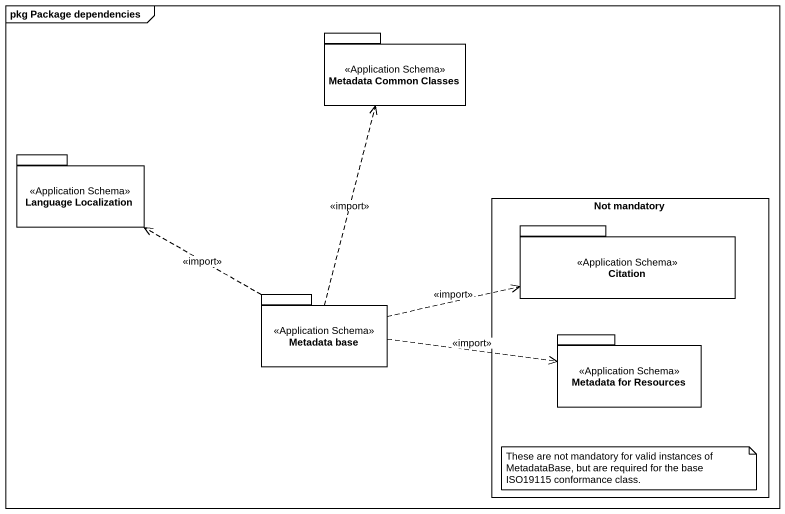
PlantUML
@startuml
mainframe pkg Package dependencies
package "Metadata Common Classes" as Metadata_Common_Classes <<Application Schema>> {
}
package "Language Localization" as Language_Localization <<Application Schema>> {
}
rectangle "Not mandatory" as Not_mandatory {
  package Citation <<Application Schema>> {
  }
  package "Metadata for Resources" as Metadata_for_Resources <<Application Schema>> {
  }
}
package "Metadata base" as Metadata_base <<Application Schema>> {
}
Metadata_base .up.> Metadata_Common_Classes : <<import>>
Metadata_base .left.> Language_Localization : <<import>>
Metadata_base .right.> Citation : <<import>>
Metadata_base .right.> Metadata_for_Resources : <<import>>
note as N1
  These are not mandatory for valid instances of MetadataBase, but are required for the base ISO19115 conformance class.
end note
@enduml
